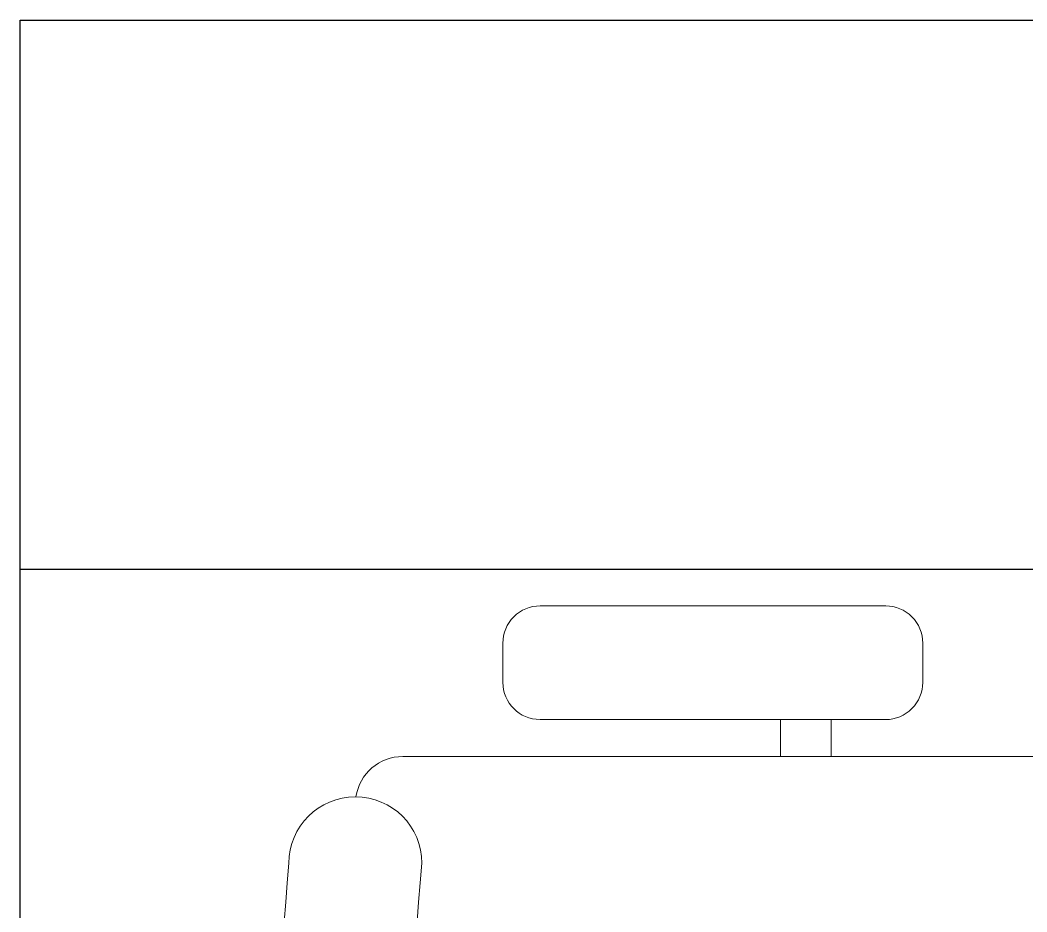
# Model space of a CAD drawing. Extents: x -178977 to 231842, y -29287 to 19916.
# Drawn here: x 44776 to 45308, y -3281 to -2810 of the extents above; entities that cross this region are included whole.
import ezdxf

# ---------------------------------------------------------------- set-up
doc = ezdxf.new("R2010")
doc.units = 0
doc.header["$LTSCALE"] = 0.25
doc.linetypes.add('DASHDOT', pattern=[25.4, 12.7, -6.35, 0, -6.35])
doc.layers.add('01-First Floor-FUR$0$FALSE CEILING', color=251, linetype='Continuous')
for name, color, linetype, lineweight in [('01-First Floor-FUR$0$LOADING', 253, 'Continuous', 5), ('01-First Floor-FUR$0$Walls', 251, 'Continuous', 5), ('E-LITE-CLNG-CNDT', 6, 'DASHDOT', 35)]:
    doc.layers.add(name, color=color, linetype=linetype, lineweight=lineweight)

# ---------------------------------------------------------------- blocks, each defined once
blk = doc.blocks.new('01-First Floor-FUR$0$GF21018-P')
at = {"color": 0}
for p, q in [((-0.2206958158158443, 0.4756307261486727), (-0.2206958158158443, 0.0674977280054634)), ((-0.2805980196294406, 0.3422072443699342), (-0.2598282612620899, 0.3422072443699342)), ((-0.3002131404457629, 0.322592123553612), (-0.3002131404457629, 0.1400010304266672)), ((-0.2402131404457641, 0.322592123553612), (-0.2402131404457641, 0.1400010304266708)), ((-0.2402131404457641, 0.2937232591883401), (-0.2206958158158443, 0.2937232591883365)), ((-0.2402131404457641, 0.2670847420663591), (-0.2206958158158443, 0.2670847420663591)), ((-0.2805980196294406, 0.1203859096103415), (-0.2598282612620899, 0.120385909610345))]:
    blk.add_line(p, q, dxfattribs=at)
for centre, radius, start, end in [((-0.2805980196294406, 0.322592123553612), 0.0196151208163253, 90, 180.0000000000001), ((-0.2598282612620899, 0.322592123553612), 0.0196151208163253, 359.9999999999999, 90), ((-0.2805980196294406, 0.1400010304266672), 0.0196151208163253, 180.0000000000001, 270.0000000000004), ((-0.2598282612620899, 0.1400010304266708), 0.0196151208163253, 270.0000000000006, 359.9999999999999), ((-0.1642902328567111, 0.0424977280054613), 0.0351139560901341, 90.00000000000004, 270), ((-4.0174444003e-06, 1.846735474002139), 1.776735474005004, 264.6945553321505, 275.3052680112835), ((-0.1956958158158457, 0.0674977280054634), 0.025, 179.9999999999999, 261.4720758531367), ((-3.2405935642e-06, 1.831363171438854), 1.831363171441721, 264.8532206013883, 275.1469821681523)]:
    blk.add_arc(centre, radius, start, end, dxfattribs=at)
blk = doc.blocks.new('01-First Floor-FUR')
at = {"layer": '01-First Floor-FUR$0$FALSE CEILING', "linetype": 'Continuous'}
blk.add_line((44775.99999994165, -3100.000000013259), (48975.99999999985, -3100.000000013259), dxfattribs=at)
at = {"layer": '01-First Floor-FUR$0$FALSE CEILING'}
blk.add_lwpolyline([(44775.99999994165, -2810.000000012965), (48975.99999999985, -2810.000000012965), (48975.99999999985, -6100.000000013256), (44775.99999994165, -6100.000000013256)], close=True, dxfattribs=at)
at = {"layer": '01-First Floor-FUR$0$Walls'}
for q in [(48976.00000000029, -2810.000000012515), (44775.99999994162, -4480.000000000757)]:
    blk.add_line((44775.99999994162, -2810.00000001298), q, dxfattribs=at)
at = {"layer": '01-First Floor-FUR$0$LOADING', "extrusion": (-7.77426384867623e-06, 2.240207019314477e-05, 0.9999999997188542), "xscale": 1000, "yscale": 1000, "zscale": 1000, "rotation": 269.9985892449479}
blk.add_blockref('01-First Floor-FUR$0$GF21018-P', (44910.62075468565, -3419.576045997309, -0.5483310748773134), dxfattribs=at)

msp = doc.modelspace()

# ---------------------------------------------------------------- block references
at = {"layer": 'E-LITE-CLNG-CNDT'}
msp.add_blockref('01-First Floor-FUR', (0, 0), dxfattribs=at)

doc.saveas('drawing.dxf')
